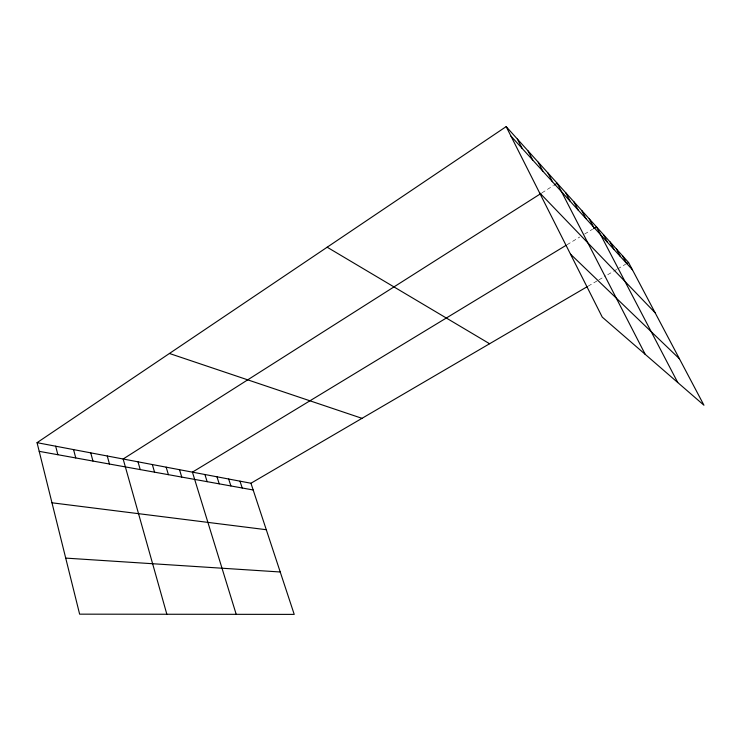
<?xml version="1.0" encoding="UTF-8"?>
<svg xmlns="http://www.w3.org/2000/svg" width="741" height="741" viewBox="0 0 741 741"><rect width="100%" height="100%" fill="white"/><g stroke="black" fill="none" stroke-linecap="round" stroke-linejoin="round"><path stroke-width="0.56" stroke-dasharray="3.71 2.78" d="M541.912 192.892L553.342 185.63M567.05 244.725L579.731 237.027M584.658 234.045L592.541 229.256M588.169 286.128L597.941 280.413M598.923 279.848L605.758 275.847M607.713 274.707L612.687 271.799M613.678 271.215L616.66 269.474M617.651 268.89L625.599 264.25"/><path stroke-width="1.11" d="M37.05 442.673L250.949 483.243L294.223 614.391L79.63 614.159L37.05 442.673L506.168 126.609L628.581 262.509L703.95 405.225L602.266 317.139L506.168 126.609M540.958 193.503L123.145 459.003L166.845 614.252M554.296 185.028L557.149 183.203L645.216 354.346M566.087 245.317L192.428 472.137L236.203 614.326M593.522 228.654L596.477 226.866L677.756 382.532M250.949 483.243L587.196 286.693M626.599 263.666L628.581 262.509M65.708 558.103L280.237 571.987M51.981 502.796L266.288 529.713M39.208 451.352L253.172 489.977M169.439 353.476L361.997 418.332M327.17 247.216L489.597 343.741M570.477 254.107L679.423 358.783M539.476 192.641L655.127 312.758M510.957 136.094L632.425 269.77M622.644 255.914L626.534 263.296M616.475 249.059L620.421 256.562M610.065 241.955L614.067 249.578M603.406 234.554L607.463 242.307M589.262 218.854L593.439 226.866M581.741 210.509L585.974 218.66M573.895 201.802L578.193 210.092M565.707 192.706L570.07 201.154M547.923 172.959L552.415 181.721M538.244 162.223L542.81 171.152M528.092 150.942L532.723 160.047M517.413 139.086L522.118 148.376M239.982 481.159L242.214 488.004M228.663 479.01L230.896 485.957M216.983 476.796L219.216 483.845M204.905 474.509L207.147 481.669M179.517 469.692L181.758 477.084M166.16 467.163L168.402 474.675M152.331 464.533L154.563 472.174M138.002 461.819L140.234 469.59M107.26 455.993L109.473 464.033M90.745 452.853L92.949 461.05M73.563 449.602L75.758 457.947M55.677 446.212L57.854 454.715"/></g></svg>
